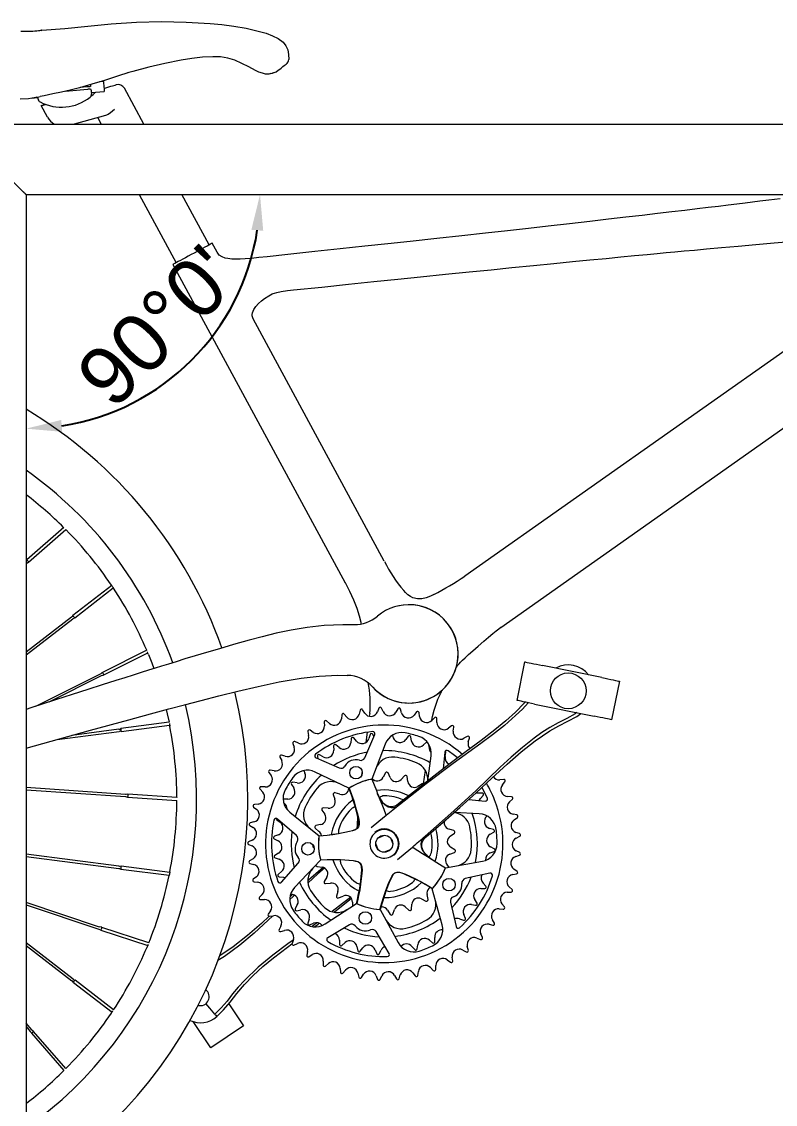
# Model space of a CAD drawing. Header units: inches. Extents: x -9 to 508, y -1 to 141.
# Drawn here: x 365.81 to 386.9, y 100.36 to 130.64 of the extents above; entities that cross this region are included whole.
import ezdxf

# ---------------------------------------------------------------- set-up
doc = ezdxf.new("R2010")
doc.units = ezdxf.units.IN
doc.header["$PDSIZE"] = -1
doc.layers.add('ZANO_R', color=7, linetype='Continuous', lineweight=0)
doc.layers.add('ZANO_W', color=1, linetype='Continuous', lineweight=0)
doc.styles.get("Standard").update_dxf_attribs({"font": 'arial.ttf'})
doc.dimstyles.new('amerykanie', dxfattribs={"dimtxt": 50, "dimasz": 50, "dimexe": 0.5, "dimexo": 0.5, "dimgap": 1, "dimtad": 1, "dimdec": 0, "dimzin": 0, "dimlunit": 5, "dimtxsty": 'Standard', "dimcen": 0.09, "dimclrd": 1, "dimclre": 1, "dimclrt": 1, "dimazin": 0, "dimtfac": 1, "dimtdec": 0, "dimtmove": 0, "dimatfit": 3, "dimfxl": 1, "dimtzin": 0, "dimarcsym": 1})

# ---------------------------------------------------------------- blocks, each defined once
blk = doc.blocks.new('*D414')
at = {"layer": 'Defpoints', "color": 0}
for p in [(365.936, 125.805), (365.936, 125.805), (393.494, 125.805), (369.208, 120.137), (365.936, 96.435)]:
    blk.add_point(p, dxfattribs=at)
at = {"layer": 'ZANO_W', "color": 1, "lineweight": -2}
blk.add_arc((365.936, 125.805), 6.545, 278.7629, 351.2371, dxfattribs=at)
at = {"layer": 'ZANO_W', "color": 1}
for points in [[(372.57, 124.795), (372.238, 124.821), (372.48, 125.805)], [(366.92, 119.503), (366.945, 119.171), (365.936, 119.26)]]:
    blk.add_solid(points, dxfattribs=at)
at = {"layer": 'ZANO_W', "color": 1, "insert": (369.616, 122.125), "char_height": 1.625, "attachment_point": 5, "rotation": 45}
blk.add_mtext("90%%d0'", dxfattribs=at)

msp = doc.modelspace()

# ---------------------------------------------------------------- linework, layer by layer
at = {"layer": 'ZANO_R', "color": 253}
for p, q in [((366.35933, 130.39794), (366.38029, 130.40133)), ((366.37082, 130.4006), (366.36376, 130.39966)), ((372.78538, 129.1884), (372.81875, 129.19907)), ((372.83002, 129.20257), (372.84594, 129.20752)), ((372.84987, 129.21425), (372.84296, 129.21207)), ((367.04075, 128.69953), (367.65222, 128.75746)), ((367.64656, 128.81719), (367.45075, 128.79864)), ((367.76191, 128.65987), (368.12308, 128.69408)), ((368.09714, 128.96786), (367.99314, 128.958)), ((368.11484, 128.7811), (368.13758, 128.78737)), ((369.23169, 127.77367), (368.68819, 128.77836)), ((366.07363, 128.49993), (366.2686, 128.5184)), ((366.27237, 128.47868), (366.26689, 128.53651)), ((367.75895, 128.69116), (367.76568, 128.62015)), ((366.53862, 127.97059), (366.36162, 128.29779)), ((366.46056, 128.32507), (366.48018, 128.33048)), ((368.15435, 128.01402), (367.28248, 127.77367)), ((367.93987, 127.95489), (368.0379, 127.77367)), ((369.10279, 125.80517), (370.13348, 123.89987)), ((371.05701, 124.39946), (370.29657, 125.80517)), ((371.28294, 124.19199), (371.14496, 124.44704)), ((391.06269, 124.19593), (378.21009, 115.13306)), ((370.04553, 123.85229), (374.86037, 114.95178)), ((379.21775, 113.70229), (391.98314, 122.70367)), ((375.95814, 115.5496), (372.28863, 122.3329)), ((366.99072, 116.4933), (365.95328, 115.58925)), ((366.00584, 115.52894), (367.04756, 116.43672)), ((365.95313, 115.58922), (365.9355, 115.56601)), ((365.9355, 115.48091), (365.95226, 115.49552)), ((368.33094, 114.87182), (367.24671, 114.03494)), ((367.29559, 113.97162), (368.37547, 114.80514)), ((367.20384, 113.98922), (365.9355, 113.01024)), ((365.9355, 112.93444), (367.2405, 113.94173)), ((369.30941, 113.06354), (368.07401, 112.44361)), ((368.10989, 112.37211), (369.3417, 112.99024)), ((379.67117, 111.6588), (379.8915, 112.73651)), ((368.02282, 112.40674), (366.20102, 111.49256)), ((366.58421, 111.61772), (368.04973, 112.35311)), ((382.04691, 112.29585), (380.38137, 112.63636)), ((382.53678, 112.1957), (382.31645, 111.118)), ((375.80514, 111.4432), (375.76607, 111.34063)), ((375.92415, 111.34539), (375.87898, 111.44543)), ((380.16104, 111.55865), (381.82659, 111.21814)), ((374.76537, 111.25455), (374.75609, 111.14518)), ((374.90673, 111.19333), (374.83573, 111.27704)), ((375.27866, 111.38523), (375.25425, 111.27822)), ((375.41013, 111.30493), (375.35147, 111.39771)), ((375.54834, 111.29251), (375.53838, 111.21602)), ((376.33457, 111.42733), (376.2816, 111.3312)), ((376.43881, 111.31391), (376.40799, 111.41926)), ((376.85663, 111.33794), (376.7908, 111.25011)), ((376.94407, 111.21112), (376.92822, 111.31973)), ((377.36118, 111.17676), (377.28376, 111.09894)), ((377.43011, 111.039), (377.42953, 111.14876)), ((368.52742, 110.85353), (367.21633, 110.68246)), ((369.93528, 111.04731), (368.58734, 110.87144)), ((368.59769, 110.79211), (369.95241, 110.96887)), ((373.97064, 110.76673), (373.87932, 110.82762)), ((374.27526, 111.05371), (374.28129, 110.94411)), ((374.42377, 111.01276), (374.34181, 111.08577)), ((377.83838, 110.94693), (377.75089, 110.88064)), ((377.88747, 110.80092), (377.90217, 110.90969)), ((366.8073, 110.56858), (368.53518, 110.79404)), ((373.81788, 110.78661), (373.8391, 110.67892)), ((375.03467, 110.58964), (375.02046, 110.47266)), ((375.18119, 110.52096), (375.10485, 110.61073)), ((375.41311, 110.05705), (375.692, 110.70544)), ((375.48025, 110.76955), (375.44295, 110.4831)), ((375.55919, 110.70503), (375.52488, 110.5923)), ((375.66862, 110.65108), (375.63196, 110.71362)), ((376.20997, 110.61294), (376.18338, 110.68451)), ((376.62813, 110.65663), (376.55733, 110.56243)), ((376.72068, 110.5239), (376.69945, 110.63981)), ((378.27895, 110.65292), (378.18308, 110.59946)), ((378.30724, 110.5015), (378.33694, 110.60717)), ((373.40212, 110.45846), (373.43812, 110.35477)), ((373.55616, 110.46003), (373.45725, 110.50762)), ((374.53816, 110.38492), (374.54448, 110.26725)), ((374.69437, 110.34272), (374.60361, 110.41787)), ((375.97991, 110.43724), (375.60785, 109.45644)), ((377.14007, 110.49431), (377.054, 110.41383)), ((377.20816, 110.34752), (377.20766, 110.42344)), ((373.03607, 110.07563), (373.08616, 109.97796)), ((373.18839, 110.09863), (373.08382, 110.13199)), ((374.04678, 110.04986), (374.69517, 109.77097)), ((374.08474, 110.09709), (374.10114, 110.02648)), ((374.24591, 110.08266), (374.14347, 110.14091)), ((377.17228, 109.40906), (377.26791, 110.10956)), ((377.64899, 110.20756), (377.60636, 109.74581)), ((377.65762, 110.08917), (377.67732, 110.20535)), ((372.72687, 109.64559), (372.79006, 109.55584)), ((372.87451, 109.68956), (372.76631, 109.70805)), ((373.70445, 109.69672), (373.73437, 109.62648)), ((374.96686, 109.20102), (374.02222, 109.65715)), ((375.33672, 109.66724), (375.32341, 109.56504)), ((375.9912, 109.63243), (375.92454, 109.50876)), ((376.12057, 109.50178), (376.06289, 109.62987)), ((377.057, 109.32557), (377.10612, 109.70278)), ((373.51694, 109.35091), (373.40076, 109.37061)), ((376.52485, 109.54952), (376.42729, 109.44842)), ((376.61417, 109.3888), (376.59318, 109.52772)), ((377.01633, 109.3257), (376.89512, 109.25468)), ((379.29967, 109.44862), (379.19035, 109.43877)), ((379.26393, 109.29878), (379.33404, 109.38323)), ((368.71774, 109.03027), (365.9355, 109.22142)), ((365.9355, 109.16128), (368.71363, 108.97041)), ((370.15347, 108.94165), (368.78063, 109.03597)), ((372.48052, 109.1767), (372.55559, 109.09662)), ((372.6206, 109.24079), (372.51089, 109.24404)), ((373.36056, 109.30934), (373.42487, 109.2106)), ((374.53111, 109.02845), (374.57599, 108.89532)), ((374.7149, 109.03382), (374.5819, 109.07909)), ((378.69163, 109.06795), (378.57396, 109.06163)), ((368.77514, 108.95616), (370.15347, 108.86146)), ((372.43163, 108.76105), (372.32253, 108.749)), ((373.14043, 108.80275), (373.19228, 108.74729)), ((373.25859, 108.90145), (373.14076, 108.90068)), ((378.31895, 108.88808), (378.78088, 108.84544)), ((378.64943, 108.91174), (378.72458, 109.0025)), ((379.5175, 108.96582), (379.40787, 108.97128)), ((379.46125, 108.82241), (379.54243, 108.89629)), ((372.30183, 108.67809), (372.38731, 108.60924)), ((373.31256, 108.53345), (374.13039, 107.87651)), ((374.21198, 108.59278), (374.29111, 108.47669)), ((374.38751, 108.64754), (374.24723, 108.65525)), ((378.61478, 108.48875), (377.90857, 108.52296)), ((378.82767, 108.42492), (378.83099, 108.42775)), ((379.66601, 108.4574), (379.55821, 108.47807)), ((372.19427, 108.15947), (372.28851, 108.10318)), ((372.31126, 108.25968), (372.2049, 108.23257)), ((372.94948, 108.32142), (373.04368, 108.25063)), ((373.499, 107.8769), (372.96852, 108.34251)), ((374.17647, 108.18725), (374.03932, 108.15683)), ((379.59035, 108.32322), (379.68102, 108.38508)), ((372.99316, 107.90326), (372.8827, 107.86223)), ((374.02223, 108.08717), (374.12975, 107.99674)), ((375.79035, 107.81949), (375.96019, 107.88717)), ((376.1262, 107.81576), (376.19388, 107.64592)), ((377.90475, 108.01903), (377.7701, 108.05914)), ((377.80315, 107.86578), (377.91683, 107.94833)), ((379.01174, 108.04692), (378.89901, 108.08123)), ((378.91866, 107.91456), (379.02033, 107.97415)), ((379.74232, 107.93327), (379.63844, 107.96873)), ((379.64872, 107.81092), (379.74712, 107.85955)), ((372.15994, 107.63092), (372.26109, 107.58829)), ((372.26185, 107.74644), (372.16029, 107.70478)), ((372.87852, 107.78906), (372.98358, 107.73571)), ((373.97593, 107.54911), (373.99317, 107.54128)), ((375.78662, 107.48364), (375.71894, 107.65348)), ((377.93214, 107.47968), (377.81331, 107.55463)), ((379.0343, 107.51034), (378.92924, 107.56369)), ((368.53352, 107.0203), (365.9355, 107.3548)), ((365.9355, 107.29431), (368.52585, 106.96079)), ((372.28434, 107.23131), (372.18957, 107.17593)), ((372.99415, 107.38484), (372.89249, 107.32525)), ((372.90108, 107.25248), (373.01381, 107.21817)), ((376.12247, 107.47991), (375.95263, 107.41223)), ((377.16137, 107.29676), (377.29573, 107.21191)), ((377.79296, 107.35953), (377.9247, 107.40834)), ((378.91965, 107.39614), (379.03012, 107.43717)), ((379.63522, 107.29548), (379.73944, 107.32995)), ((379.74494, 107.40361), (379.64701, 107.45319)), ((368.58594, 106.94297), (369.93893, 106.76877)), ((369.95459, 106.84741), (368.59616, 107.02232)), ((372.1995, 107.10273), (372.3056, 107.0746)), ((373.08361, 106.57522), (373.54922, 107.1057)), ((374.17523, 107.18797), (373.44951, 106.43051)), ((374.07651, 107.01851), (374.21536, 106.99711)), ((377.66881, 106.97629), (378.70115, 107.16253)), ((377.77464, 106.99538), (377.7188, 107.05717)), ((379.67382, 106.87874), (379.58374, 106.94147)), ((372.3783, 106.72433), (372.29217, 106.6563)), ((373.08515, 106.87448), (372.99538, 106.79814)), ((373.01647, 106.72796), (373.13345, 106.71375)), ((374.34865, 106.71576), (374.27726, 106.59476)), ((378.91211, 106.83038), (378.22362, 106.6749)), ((379.55012, 106.78693), (379.65812, 106.80656)), ((372.31219, 106.5852), (372.42117, 106.5721)), ((374.31651, 106.53473), (374.45599, 106.55158)), ((374.66024, 106.31663), (374.62415, 106.18085)), ((377.57587, 105.38072), (377.30038, 106.3929)), ((378.65423, 106.39795), (378.77206, 106.39872)), ((378.80102, 106.46604), (378.72054, 106.55211)), ((379.39508, 106.29518), (379.50475, 106.29959)), ((379.53035, 106.36888), (379.44988, 106.44353)), ((367.99364, 105.32221), (365.9355, 106.00497)), ((372.54191, 106.23536), (372.46608, 106.156)), ((372.4958, 106.08838), (372.60554, 106.09058)), ((373.33451, 106.23754), (373.33886, 106.23777)), ((374.29892, 105.40834), (375.17643, 105.98314)), ((374.67814, 106.13363), (374.8079, 106.18749)), ((375.06797, 106.01636), (375.06935, 105.913)), ((376.99789, 106.10942), (377.12348, 106.04646)), ((377.18069, 106.08972), (377.15436, 106.22772)), ((377.81095, 106.02146), (377.96644, 105.33297)), ((378.55226, 105.99006), (378.48795, 106.0888)), ((365.9355, 105.94175), (367.97475, 105.26526)), ((372.77198, 105.77392), (372.70793, 105.68478)), ((373.52345, 105.9392), (373.4652, 105.83676)), ((373.50902, 105.77803), (373.62381, 105.80469)), ((375.84512, 105.81301), (376.34125, 104.88875)), ((376.04596, 105.79252), (376.12056, 105.67347)), ((376.19192, 105.6807), (376.24112, 105.81229)), ((376.5437, 105.88555), (376.64765, 105.79104)), ((376.71442, 105.81726), (376.72629, 105.95724)), ((378.39588, 105.94849), (378.51206, 105.92879)), ((379.1731, 105.82979), (379.28232, 105.81889)), ((379.31731, 105.88395), (379.24801, 105.96907)), ((372.74678, 105.62195), (372.85514, 105.6394)), ((373.85744, 105.54271), (373.81786, 105.43171)), ((373.87122, 105.38148), (373.97963, 105.42767)), ((374.98094, 105.38277), (374.3742, 105.02214)), ((378.0634, 105.55073), (378.1744, 105.51115)), ((378.22463, 105.56451), (378.17844, 105.67292)), ((378.88851, 105.39983), (378.99515, 105.37383)), ((379.03886, 105.43339), (378.98208, 105.52733)), ((368.03072, 105.23616), (369.33882, 104.80221)), ((369.36782, 104.87688), (368.05591, 105.31209)), ((373.06403, 105.34899), (373.01301, 105.2518)), ((373.06022, 105.19499), (373.1651, 105.22735)), ((376.09056, 104.58548), (375.72993, 105.19222)), ((378.70041, 105.02596), (378.65726, 105.12689)), ((367.25216, 103.86712), (365.9355, 104.87984)), ((365.9355, 104.80415), (367.21558, 103.81956)), ((373.41237, 104.96884), (373.37538, 104.86549)), ((373.43003, 104.8158), (373.52939, 104.86245)), ((374.70465, 104.95188), (374.70543, 104.83405)), ((374.77275, 104.80509), (374.85882, 104.88557)), ((375.19214, 104.7755), (375.21337, 104.65959)), ((376.73163, 104.77844), (376.80797, 104.68867)), ((376.87815, 104.70976), (376.89236, 104.82674)), ((377.21845, 104.95668), (377.30921, 104.88153)), ((377.37466, 104.91448), (377.36834, 105.03215)), ((378.30855, 104.66961), (378.27987, 104.77556)), ((378.54685, 105.01365), (378.64884, 104.97307)), ((373.81023, 104.64086), (373.78798, 104.53338)), ((373.84902, 104.49178), (373.94092, 104.5518)), ((375.28469, 104.64277), (375.35548, 104.73697)), ((375.70285, 104.68646), (375.74388, 104.57599)), ((375.81704, 104.57181), (375.8704, 104.67687)), ((377.87091, 104.37125), (377.85725, 104.48016)), ((378.15478, 104.67878), (378.25012, 104.62441)), ((374.24987, 104.37146), (374.24279, 104.26192)), ((374.30903, 104.22922), (374.39168, 104.30145)), ((374.72272, 104.16585), (374.73096, 104.0564)), ((377.25072, 104.18792), (377.32739, 104.10937)), ((377.39601, 104.13671), (377.39764, 104.24646)), ((377.71991, 104.40174), (377.80676, 104.33462)), ((374.8011, 104.03324), (374.8729, 104.11627)), ((375.21958, 104.02806), (375.24297, 103.92082)), ((375.31566, 103.90765), (375.3752, 103.99986)), ((375.73079, 103.96076), (375.76888, 103.85782)), ((375.84269, 103.85489), (375.88882, 103.95449)), ((376.24639, 103.96526), (376.29843, 103.86862)), ((376.37193, 103.87599), (376.40375, 103.98104)), ((376.75634, 104.04148), (376.82132, 103.95302)), ((376.89308, 103.97055), (376.90997, 104.079)), ((367.25842, 103.774), (368.34135, 102.94104)), ((368.3847, 103.00863), (367.30719, 103.83741)), ((371.60401, 103.17688), (372.01976, 102.56056)), ((371.10785, 101.94541), (370.61275, 102.67934)), ((366.0975, 102.4433), (365.9355, 102.6292)), ((365.9355, 102.53787), (366.05226, 102.40388)), ((366.08569, 102.3503), (366.99347, 101.30858)), ((367.05005, 101.36542), (366.146, 102.40286)), ((372.01976, 102.56056), (371.10785, 101.94541))]:
    msp.add_line(p, q, dxfattribs=at)
at = {"layer": 'ZANO_R'}
for p, q in [((363.967, 127.77367), (395.463, 127.77367)), ((364.04574, 127.69493), (365.85676, 125.88391)), ((365.9355, 125.80517), (365.9355, 96.43515)), ((365.9355, 125.80517), (393.4945, 125.80517))]:
    msp.add_line(p, q, dxfattribs=at)
at = {"layer": 'ZANO_R', "color": 253, "flags": 128}
for points in [[(366.38035, 130.40133), (367.02051, 130.44857), (367.66683, 130.51651), (368.31452, 130.58067), (369.02212, 130.62601), (369.72187, 130.64293), (370.40969, 130.63201), (371.08154, 130.59383), (371.41304, 130.56285), (371.7491, 130.51868), (372.09682, 130.4564), (372.46322, 130.37105), (372.65094, 130.31678), (372.83076, 130.25035), (372.99258, 130.16787), (373.12631, 130.06545), (373.20547, 129.96786), (373.25598, 129.85357), (373.27905, 129.72374), (373.28332, 129.58329)], [(366.35922, 130.39862), (366.35866, 130.39852), (366.35169, 130.39719), (366.33756, 130.39456), (366.31132, 130.38983), (366.27856, 130.38465), (366.23512, 130.37883), (366.18287, 130.37328), (366.12497, 130.36899), (366.06454, 130.36635), (365.98996, 130.36502), (365.90173, 130.36559), (365.78876, 130.36891)], [(372.78505, 129.1903), (372.72227, 129.17546), (372.63636, 129.17832), (372.54516, 129.19953), (372.4516, 129.23387), (372.35673, 129.27681), (372.16311, 129.37554), (371.96724, 129.47718), (371.77377, 129.56492), (371.57994, 129.62533), (371.37546, 129.65549), (371.16219, 129.66227), (370.87168, 129.64533), (370.57401, 129.60982), (370.27364, 129.56344), (369.82183, 129.47705), (369.36969, 129.37241), (368.92036, 129.25133), (368.7735, 129.2079)], [(372.84705, 129.20789), (372.92892, 129.24396), (372.98912, 129.28314), (373.03366, 129.31775), (373.06941, 129.34652), (373.12216, 129.3887), (373.15735, 129.41586), (373.18678, 129.43785), (373.21091, 129.45557), (373.22232, 129.46424), (373.24322, 129.48365), (373.26878, 129.52147), (373.27882, 129.54936), (373.28331, 129.58327)], [(373.24204, 129.48304), (373.23597, 129.47608), (373.23081, 129.47213)], [(368.81106, 129.22014), (368.48971, 129.11701), (368.13159, 129.00102), (367.77541, 128.89035), (367.42787, 128.79218), (367.17115, 128.72938), (366.92519, 128.67308), (366.68522, 128.61998), (366.44436, 128.56999), (366.32826, 128.54909)], [(372.78538, 129.1884), (372.81875, 129.19907), (372.84453, 129.20708)], [(367.7346, 128.82553), (367.72751, 128.82486), (367.71893, 128.82405), (367.70902, 128.82311), (367.69796, 128.82206), (367.68596, 128.82092), (367.67324, 128.81972), (367.66002, 128.81847), (367.64656, 128.81719)], [(367.65222, 128.75746), (367.66568, 128.75873), (367.6789, 128.75998), (367.69162, 128.76119), (367.70362, 128.76233), (367.71468, 128.76337), (367.72459, 128.76431), (367.73317, 128.76513), (367.74026, 128.7658)], [(367.73822, 128.87985), (367.73792, 128.87056), (367.73482, 128.83208), (367.7346, 128.82553)], [(367.74026, 128.7658), (367.75246, 128.72052), (367.75895, 128.69116)], [(368.09714, 128.96786), (368.09785, 128.96044), (368.09988, 128.93899), (368.10302, 128.90584), (368.10693, 128.86457), (368.11118, 128.81967), (368.11532, 128.77598), (368.11889, 128.73826), (368.12152, 128.71058), (368.1229, 128.69595), (368.12308, 128.69408)], [(368.13758, 128.78737), (368.19666, 128.80365), (368.25373, 128.81939), (368.30685, 128.83403), (368.35421, 128.84708), (368.39418, 128.8581), (368.42542, 128.86671), (368.44685, 128.87262), (368.45776, 128.87563), (368.45913, 128.87601)], [(366.23435, 128.53016), (366.21222, 128.52493), (366.00062, 128.48676), (365.77197, 128.47062)], [(366.23318, 128.52956), (366.29667, 128.54266), (366.3284, 128.54831)], [(366.36162, 128.29779), (366.36312, 128.29821), (366.36758, 128.29944), (366.37487, 128.30145), (366.38476, 128.30418), (366.39696, 128.30754), (366.41109, 128.31143), (366.42672, 128.31574), (366.44338, 128.32033), (366.46056, 128.32507)], [(368.41047, 128.18835), (368.40976, 128.18774), (368.35176, 128.13841), (368.29377, 128.092), (368.23375, 128.05054), (368.15435, 128.01402)], [(387.02964, 125.68828), (386.71113, 125.64839), (386.46668, 125.618), (386.26009, 125.59246), (386.05003, 125.56662), (385.82211, 125.53873), (385.57528, 125.50869), (385.30843, 125.47639), (385.02028, 125.44173), (384.70947, 125.40456), (384.36818, 125.36399), (384.0001, 125.32053), (383.60334, 125.27399), (383.17585, 125.22419), (382.71537, 125.1709), (382.22865, 125.11495), (381.70526, 125.0552), (381.1425, 124.99138), (380.53744, 124.92323), (379.98856, 124.86178), (379.40492, 124.79681), (378.78433, 124.72811), (378.12446, 124.65547), (377.42286, 124.57865), (376.67691, 124.49741), (376.0579, 124.43031), (375.4084, 124.36019), (374.72692, 124.28691), (374.01194, 124.21033), (373.26183, 124.13029), (372.67585, 124.06801)], [(373.24984, 123.12114), (373.41553, 123.13845), (374.20643, 123.22076), (374.95487, 123.29832), (375.66307, 123.3714), (376.33311, 123.44024), (376.967, 123.50507), (377.67021, 123.57664), (378.32872, 123.64329), (378.94525, 123.70534), (379.52236, 123.7631), (380.13335, 123.82387), (380.69976, 123.87984), (381.22463, 123.93137), (381.71073, 123.97877), (382.16062, 124.02234), (382.57666, 124.06237), (382.96102, 124.09911), (383.31566, 124.13279), (383.59076, 124.15876), (383.84732, 124.18286), (384.08675, 124.20523), (384.34415, 124.22915), (384.63856, 124.25635), (384.96691, 124.28645), (385.39295, 124.32512), (385.85573, 124.36662), (386.34931, 124.41024), (386.86771, 124.45528), (387.64021, 124.52077)], [(371.14496, 124.44704), (371.13882, 124.44372), (371.12054, 124.43383), (371.09052, 124.41759), (371.04944, 124.39537), (370.99822, 124.36766), (370.93799, 124.33508), (370.8701, 124.29836), (370.79608, 124.25831), (370.71757, 124.21584), (370.63633, 124.17189), (370.55416, 124.12744), (370.47292, 124.08349), (370.39441, 124.04102), (370.32039, 124.00098), (370.2525, 123.96426), (370.19227, 123.93167), (370.14105, 123.90396), (370.09997, 123.88174), (370.06995, 123.8655), (370.05167, 123.85561), (370.04553, 123.85229), (370.04553, 123.85229)], [(372.67575, 124.06796), (372.44704, 124.04369), (372.2398, 124.02307), (372.06168, 124.0087), (371.92096, 124.00137), (371.81396, 123.99948), (371.69105, 124.00337), (371.57937, 124.01565), (371.50614, 124.03077), (371.41691, 124.06183), (371.33655, 124.11559), (371.28228, 124.19324)], [(372.28899, 122.33198), (372.25849, 122.41171), (372.25747, 122.45545), (372.26652, 122.5014), (372.30753, 122.59336), (372.36336, 122.67488), (372.43871, 122.76026), (372.52039, 122.83601), (372.60463, 122.90165), (372.72573, 122.9783), (372.82249, 123.02603), (372.84867, 123.03693), (372.88861, 123.05193), (372.94846, 123.07094), (373.07618, 123.09946), (373.24993, 123.12117)], [(366.98491, 116.49843), (366.98629, 116.49723), (366.99071, 116.4933)], [(367.04756, 116.43672), (367.05151, 116.43233), (367.05501, 116.42836), (367.05493, 116.42846)], [(365.95314, 115.49437), (365.98093, 115.51633), (366.00619, 115.52772)], [(365.95325, 115.58922), (365.95328, 115.58925), (365.95593, 115.58752), (365.96218, 115.58147), (365.97107, 115.572), (365.98126, 115.56058), (365.99118, 115.54892), (365.99934, 115.53882), (366.00449, 115.5318), (366.00584, 115.52894), (366.00579, 115.52891)], [(368.32272, 114.88367), (368.32376, 114.88231), (368.32822, 114.87643), (368.33532, 114.8668), (368.34412, 114.8544), (368.35349, 114.84059), (368.36234, 114.8269), (368.36975, 114.81489), (368.37505, 114.80599), (368.37775, 114.80133), (368.37771, 114.80141)], [(374.8593, 114.95376), (374.98425, 114.71636), (375.09684, 114.47421), (375.18898, 114.23755), (375.25541, 114.02456), (375.29695, 113.84682), (375.30402, 113.80177)], [(377.34531, 114.62149), (377.25189, 114.57398), (377.12646, 114.52717), (377.00884, 114.50202), (376.88496, 114.4993), (376.75324, 114.53102), (376.68607, 114.56483), (376.61887, 114.61274), (376.55171, 114.67487), (376.49959, 114.73258)], [(367.24566, 114.03532), (367.22498, 114.00814), (367.20298, 113.99026)], [(367.24137, 113.94065), (367.25719, 113.95328), (367.29547, 113.971)], [(375.11659, 113.77775), (374.79249, 113.77794), (374.27947, 113.75207), (373.79716, 113.6983), (373.35246, 113.62431), (372.9353, 113.53692), (372.54459, 113.44228), (372.17941, 113.34527), (371.74189, 113.22185), (371.34447, 113.10637), (370.98567, 113.00043), (370.66429, 112.90429), (370.37944, 112.81816), (370.1305, 112.74224), (369.91702, 112.67669), (369.71967, 112.61577), (369.54655, 112.56209), (369.35832, 112.50348), (369.15384, 112.43956), (368.93304, 112.37029), (368.69592, 112.29559), (368.44249, 112.21543), (368.06741, 112.09619), (367.66161, 111.96637), (367.22517, 111.82587), (366.75826, 111.67456), (366.06787, 111.44907), (365.9355, 111.40547)], [(377.97303, 112.58591), (377.97303, 112.58573), (377.97615, 112.58872), (377.98236, 112.59748), (377.99116, 112.60965), (378.01571, 112.64084), (378.04956, 112.68011), (378.09232, 112.72628), (378.14681, 112.78187), (378.21695, 112.85026), (378.31198, 112.9395), (378.43376, 113.05022), (378.57994, 113.17949), (378.74209, 113.31936), (378.87089, 113.42805), (378.99033, 113.52668), (379.09057, 113.60711), (379.16572, 113.66476), (379.22055, 113.70426)], [(369.35763, 112.94752), (369.44957, 112.71488), (369.5106, 112.55104)], [(379.8915, 112.73651), (379.89894, 112.73499), (379.92104, 112.73047), (379.95713, 112.72309), (380.00611, 112.71308), (380.06649, 112.70073), (380.13644, 112.68643), (380.21382, 112.67061), (380.2963, 112.65375), (380.38137, 112.63636)], [(365.9355, 110.32274), (366.63736, 110.52127), (367.73554, 110.82701), (368.80853, 111.12053), (369.14962, 111.21273), (369.52173, 111.31269), (369.9262, 111.42055), (370.36289, 111.53577), (370.83154, 111.65757), (371.33179, 111.78495), (371.86316, 111.91662), (372.42498, 112.05031), (373.01612, 112.17734), (373.63502, 112.28339), (374.13949, 112.34021), (374.65883, 112.36275), (374.91842, 112.35632)], [(368.07285, 112.44433), (368.05906, 112.43016), (368.02256, 112.40708)], [(368.04981, 112.35284), (368.09443, 112.36919), (368.10994, 112.37096)], [(382.04691, 112.29585), (382.13198, 112.27846), (382.21446, 112.2616), (382.29185, 112.24578), (382.36179, 112.23148), (382.42217, 112.21913), (382.47115, 112.20912), (382.50724, 112.20174), (382.52934, 112.19722), (382.53678, 112.1957)], [(377.29026, 111.10548), (377.30731, 111.20746), (377.3523, 111.38281), (377.4076, 111.55611), (377.45872, 111.69409), (377.4981, 111.7875), (377.51585, 111.82571), (377.53081, 111.85588), (377.54616, 111.88513), (377.56046, 111.91139), (377.57124, 111.93156), (377.57508, 111.94185), (377.57412, 111.9414)], [(379.89475, 111.61309), (379.87019, 111.5845), (379.62696, 111.33536), (379.35389, 111.086), (379.05216, 110.83535), (378.66625, 110.53777), (378.24819, 110.22815), (377.80441, 109.89803), (377.34033, 109.54132), (376.85707, 109.16097), (376.35707, 108.7635)], [(379.98525, 111.59459), (379.82047, 111.41842), (379.62996, 111.23344), (379.31572, 110.95849), (378.98874, 110.69906), (378.65369, 110.45009), (377.88332, 109.89504), (377.12569, 109.32301), (376.37958, 108.73641)], [(380.16104, 111.55865), (380.07598, 111.57604), (379.9935, 111.5929), (379.91611, 111.60873), (379.84616, 111.62303), (379.78578, 111.63537), (379.7368, 111.64538), (379.70072, 111.65276), (379.67862, 111.65728), (379.67117, 111.6588)], [(369.85635, 111.40175), (369.88493, 111.2798), (369.93528, 111.04731)], [(381.34168, 111.31728), (381.29329, 111.28317), (381.06052, 111.1543), (380.8237, 111.03231), (380.59249, 110.9013), (380.36879, 110.75858), (380.15206, 110.60515), (379.82423, 110.34655), (379.50934, 110.07259), (379.20323, 109.78877), (378.51654, 109.13303), (377.81549, 108.49291), (377.10222, 107.86679)], [(377.12473, 107.8397), (377.60386, 108.25574), (378.0748, 108.66874), (378.53026, 109.07794), (378.96656, 109.48285), (379.3901, 109.87492), (379.78287, 110.21888), (380.18151, 110.53277), (380.59217, 110.80846), (380.84113, 110.95029), (381.0936, 111.07901), (381.33934, 111.21211), (381.45629, 111.29385)], [(382.31645, 111.118), (382.30901, 111.11952), (382.28691, 111.12404), (382.25082, 111.13141), (382.20185, 111.14143), (382.14147, 111.15377), (382.07152, 111.16807), (381.99413, 111.18389), (381.91165, 111.20075), (381.82659, 111.21814)], [(369.94379, 111.0112), (369.94655, 110.99905), (369.94991, 110.98266), (369.95281, 110.9667), (369.95502, 110.95294), (369.95646, 110.94295), (369.95714, 110.93792), (369.95711, 110.93813)], [(377.15247, 110.5022), (377.14955, 110.50089), (377.14007, 110.49431)], [(378.00581, 110.04973), (377.9177, 110.12226), (377.74269, 110.25151)], [(375.60785, 109.45644), (375.67146, 109.29679), (375.73508, 109.13715), (375.77119, 109.04654)], [(368.7805, 109.03605), (368.73499, 109.02983), (368.71791, 109.03176)], [(368.78063, 109.03597), (368.78128, 109.03287), (368.78141, 109.02417), (368.78101, 109.01119), (368.78013, 108.99591), (368.77891, 108.98065), (368.77754, 108.96774), (368.77621, 108.95914), (368.77514, 108.95616), (368.77509, 108.95617)], [(374.97546, 109.20647), (374.97546, 109.20647), (375.04321, 109.0281), (375.10378, 108.85118), (375.15601, 108.67748), (375.21455, 108.44806), (375.24024, 108.32944), (375.24952, 108.26726), (375.25161, 108.20184), (375.24101, 108.14346), (375.23181, 108.12169), (375.20091, 108.08135), (375.1469, 108.04454), (375.06447, 108.01262), (374.97951, 107.99061), (374.6764, 107.92934), (374.52157, 107.90547), (374.35794, 107.88576), (374.24604, 107.87525), (374.12916, 107.86641)], [(374.13039, 107.87651), (374.13039, 107.87651), (374.24519, 107.88487), (374.35981, 107.89529), (374.52044, 107.9141), (374.67569, 107.9375), (374.98192, 107.99872), (375.06385, 108.01981), (375.14627, 108.05153), (375.19771, 108.08657), (375.22641, 108.12402), (375.23499, 108.14429), (375.24504, 108.19974), (375.2432, 108.26147), (375.23425, 108.32228), (375.20826, 108.44208), (375.14943, 108.67085), (375.09744, 108.84234), (375.0352, 109.02259), (374.96687, 109.20102), (374.96686, 109.20102)], [(374.98684, 109.21359), (374.97836, 109.20829), (374.97629, 109.20699)], [(375.77119, 109.04654), (375.83254, 108.89263), (375.88594, 108.75854), (375.94373, 108.61353), (376.00379, 108.4628)], [(376.37958, 108.73641), (376.30448, 108.68678), (376.22564, 108.65957), (376.1448, 108.65621), (376.06369, 108.67811), (375.98404, 108.72667), (375.90758, 108.80332), (375.83606, 108.90947), (375.77119, 109.04653)], [(378.57396, 109.06163), (378.52075, 109.06591), (378.52025, 109.06601)], [(378.84124, 108.92952), (378.74621, 109.12523), (378.69085, 109.22546)], [(368.71344, 108.96897), (368.74862, 108.96485), (368.77453, 108.95504)], [(370.15302, 108.949), (370.15301, 108.94913), (370.15334, 108.94388), (370.15346, 108.94165)], [(373.14076, 108.90068), (373.12935, 108.89894), (373.12633, 108.89789)], [(376.35707, 108.7635), (376.30443, 108.72653), (376.25516, 108.70294), (376.17216, 108.68446), (376.11401, 108.6868), (376.06896, 108.6975), (376.00984, 108.72425), (375.93768, 108.77929), (375.89777, 108.82238), (375.86033, 108.87345)], [(376.35829, 108.76203), (376.3574, 108.76309), (376.36428, 108.75481), (376.37958, 108.73641)], [(378.61858, 108.86042), (378.62118, 108.86645), (378.64943, 108.91174)], [(376.01161, 108.44318), (375.80225, 108.26921), (375.58892, 108.09194)], [(374.12908, 107.8657), (374.1286, 107.86162), (374.12763, 107.85308)], [(376.27166, 107.91167), (376.27166, 107.91167), (376.34048, 107.79415), (376.36739, 107.66188), (376.34867, 107.52477), (376.28559, 107.40231), (376.21959, 107.333), (376.21958, 107.333)], [(377.10222, 107.86679), (377.03968, 107.80205), (376.9985, 107.72952), (376.9804, 107.65066), (376.98708, 107.56691), (377.02024, 107.47972), (377.0816, 107.39052), (377.17286, 107.30077), (377.29573, 107.21191)], [(377.14574, 107.32795), (377.12277, 107.35016), (377.08905, 107.38906), (377.0451, 107.45533), (377.02244, 107.50594), (377.00847, 107.55945), (377.00661, 107.63754), (377.01657, 107.68439), (377.03764, 107.73499), (377.07278, 107.7876), (377.12473, 107.8397)], [(377.12351, 107.84117), (377.12439, 107.8401), (377.11751, 107.84838), (377.10222, 107.86679)], [(376.3239, 107.20746), (376.53723, 107.38474), (376.74659, 107.55871)], [(376.76399, 107.54772), (376.89882, 107.46257), (377.02699, 107.38164), (377.16137, 107.29676)], [(374.16945, 107.21085), (374.17186, 107.20115), (374.17246, 107.19878)], [(374.1727, 107.19783), (374.36328, 107.20715), (374.55026, 107.21008), (374.73159, 107.20608), (374.96788, 107.19086), (375.08863, 107.17863), (375.15064, 107.16825), (375.2135, 107.15002), (375.26575, 107.1219), (375.2836, 107.10641), (375.31242, 107.06457), (375.33075, 107.00182), (375.33563, 106.91356), (375.33031, 106.82596), (375.29491, 106.51875), (375.26977, 106.36412), (375.23794, 106.20241), (375.21337, 106.09274), (375.18565, 105.97885), (375.18565, 105.97885)], [(375.17643, 105.98314), (375.17643, 105.98314), (375.20395, 106.0949), (375.22946, 106.20713), (375.26121, 106.36571), (375.28693, 106.5206), (375.32334, 106.83076), (375.3286, 106.91519), (375.3239, 107.00338), (375.30647, 107.06313), (375.27973, 107.102), (375.26309, 107.11643), (375.21346, 107.14312), (375.15419, 107.16044), (375.09359, 107.17073), (374.97162, 107.18303), (374.73586, 107.19777), (374.5567, 107.20131), (374.36604, 107.19782), (374.17523, 107.18797), (374.17523, 107.18797)], [(377.29573, 107.21191), (377.43163, 107.12608), (377.57793, 107.03369), (377.66881, 106.97629)], [(368.52571, 106.95942), (368.54583, 106.95716), (368.58543, 106.94262)], [(368.59568, 107.02332), (368.56184, 107.01873), (368.53364, 107.02164)], [(374.24389, 106.98659), (373.83801, 106.63066), (373.82246, 106.61668)], [(374.28429, 106.97169), (374.10118, 106.80992), (373.82603, 106.562)], [(369.95713, 106.86143), (369.95718, 106.86178), (369.95663, 106.85766), (369.95532, 106.84846), (369.95323, 106.83521), (369.95043, 106.81945), (369.94712, 106.80302), (369.94371, 106.78774), (369.94067, 106.77529), (369.93853, 106.76703), (369.93769, 106.76388), (369.93774, 106.76405)], [(373.13345, 106.71375), (373.1851, 106.7003), (373.19113, 106.69772)], [(375.83497, 105.81366), (375.83497, 105.81366), (375.88499, 105.99779), (375.93999, 106.17652), (375.99983, 106.34774), (376.08732, 106.56776), (376.13626, 106.67883), (376.1653, 106.73459), (376.20206, 106.78874), (376.24495, 106.82974), (376.2652, 106.84194), (376.3139, 106.85641), (376.37924, 106.85445), (376.46469, 106.83182), (376.54635, 106.7997), (376.82759, 106.67109), (376.96688, 106.5994), (377.11084, 106.51916), (377.20756, 106.4619), (377.30731, 106.40035)], [(377.30038, 106.3929), (377.30037, 106.3929), (377.20258, 106.45361), (377.10373, 106.51256), (376.96273, 106.59176), (376.82336, 106.66408), (376.53963, 106.79455), (376.46096, 106.82564), (376.37564, 106.84843), (376.31343, 106.85031), (376.26819, 106.83689), (376.24934, 106.82552), (376.20861, 106.78657), (376.17382, 106.73555), (376.14531, 106.6811), (376.09593, 106.5689), (376.00905, 106.34924), (375.95032, 106.17994), (375.89472, 105.99753), (375.84512, 105.81302), (375.84512, 105.81301)], [(377.3065, 106.39948), (377.31058, 106.40389), (377.31638, 106.41024)], [(373.44368, 106.21025), (373.39893, 106.16885), (373.31598, 106.08983)], [(373.39197, 106.22992), (373.38256, 106.22146), (373.32129, 106.16461)], [(375.00914, 106.14978), (374.7912, 105.97957), (374.49728, 105.75442)], [(374.5501, 105.74087), (374.57249, 105.75807), (375.03463, 106.1218)], [(375.1863, 105.97855), (375.19004, 105.97684), (375.19786, 105.97327)], [(375.82158, 105.81459), (375.83155, 105.81389), (375.83399, 105.81373)], [(375.86336, 105.88289), (375.87045, 105.88394), (375.89352, 105.8856)], [(372.84194, 105.63728), (372.71126, 105.5122), (372.32022, 105.1522), (371.91406, 104.81141), (371.48396, 104.50095), (371.30297, 104.3886)], [(372.73621, 105.62211), (372.52272, 105.42448), (372.12995, 105.08052), (371.7313, 104.76663), (371.35282, 104.51253)], [(374.07699, 105.43977), (374.03238, 105.40657), (373.93594, 105.33693)], [(374.01689, 105.33329), (374.10841, 105.40137), (374.13956, 105.42531)], [(367.97461, 105.26501), (368.01773, 105.24502), (368.02995, 105.2353)], [(368.05559, 105.31341), (368.03583, 105.31315), (367.99369, 105.32263)], [(369.34978, 104.82974), (369.34935, 104.82857), (369.34363, 104.81383), (369.33722, 104.79833), (369.33084, 104.78381), (369.32529, 104.77183), (369.32136, 104.76367), (369.31966, 104.76021), (369.3198, 104.7605)], [(373.40786, 104.95624), (373.26102, 104.85058), (372.83548, 104.53213), (372.42614, 104.19536), (372.04208, 103.82921), (371.87298, 103.64373), (371.71293, 103.44966), (371.55868, 103.25059), (371.39769, 103.05738), (371.21628, 102.88184)], [(371.27124, 102.8157), (371.46147, 103.00158), (371.64181, 103.22336), (371.82933, 103.46659), (372.04263, 103.7149), (372.28586, 103.96404), (372.55893, 104.2134), (372.86066, 104.46405), (373.24657, 104.76163), (373.37401, 104.85601)], [(371.21628, 102.88184), (371.07783, 103.04845), (370.96862, 103.17987)], [(371.21628, 102.88184), (371.22947, 102.86596), (371.24083, 102.8523), (371.25808, 102.83154), (371.26816, 102.81941), (371.27109, 102.81589)], [(366.05111, 102.403), (366.07307, 102.37521), (366.08446, 102.34995)], [(366.14597, 102.40289), (366.146, 102.40286), (366.14427, 102.40021), (366.13821, 102.39396), (366.12875, 102.38507), (366.11732, 102.37488), (366.10567, 102.36496), (366.09556, 102.3568), (366.08855, 102.35165), (366.08569, 102.3503), (366.08566, 102.35035)], [(366.14596, 102.40301), (366.10939, 102.43079), (366.09867, 102.44423)], [(366.99529, 101.31023), (366.98945, 101.30496), (366.98523, 101.30124), (366.98521, 101.30122)], [(367.05526, 101.37131), (367.05532, 101.37138), (367.05417, 101.37007), (367.05005, 101.36542)]]:
    msp.add_lwpolyline(points, dxfattribs=at)
at = {"layer": 'ZANO_R', "flags": 128}
for points in [[(365.85676, 125.88391), (365.87212, 125.86855), (365.88689, 125.85378), (365.90051, 125.84017), (365.91244, 125.82824), (365.92223, 125.81844), (365.92951, 125.81117), (365.93399, 125.80669), (365.9355, 125.80517)], [(365.9355, 125.80517), (365.9343, 125.80637), (365.93075, 125.80992), (365.92495, 125.81572), (365.91708, 125.82359), (365.90737, 125.8333), (365.89613, 125.84454), (365.88369, 125.85698), (365.87043, 125.87024), (365.85676, 125.88391)]]:
    msp.add_lwpolyline(points, dxfattribs=at)
at = {"layer": 'ZANO_R', "color": 253}
for centre, radius in [((381.10398, 111.92725), 0.5), ((375.16423, 109.63773), 0.175), ((375.95641, 107.6497), 0.2375), ((373.82088, 107.51063), 0.175), ((377.76584, 106.50698), 0.175), ((375.42876, 105.57571), 0.175)]:
    msp.add_circle(centre, radius, dxfattribs=at)
for centre, radius, start, end in [((366.38489, 130.28547), 0.11594, 92.326792, 96.994761), ((368.51228, 128.6832), 0.2, 28.509289, 105.41172), ((366.37192, 128.48811), 0.1, 185.41172, 242.145962), ((366.92558, 129.53581), 1.285, 242.145962, 308.677478), ((367.66612, 128.61071), 0.1, 308.677478, 5.41172), ((367.16111, 129.29618), 0.94932, 307.618271, 318.777666), ((366.9784, 128.2085), 0.5, 208.41172, 240.417599), ((359.45644, 108.8997), 12.68108, 19.469579, 59.274657), ((359.45644, 108.8997), 11.24998, 19.821861, 54.836096), ((359.45644, 108.8997), 10.69665, 45.265965, 52.720113), ((359.45644, 108.8997), 10.69665, 34.015956, 44.735789), ((379.7445, 117.46731), 4.24426, 206.877957, 220.134599), ((372.43242, 123.89652), 10.49658, 297.908832, 303.40975), ((359.45644, 108.8997), 10.69665, 22.908804, 33.485853), ((376.64796, 112.96088), 1.375, 222.355462, 129.987969), ((376.64796, 112.96088), 1.375, 0, 103.525523), ((367.32242, 114.05526), 0.0784, 195.015846, 224.854), ((367.3344, 114.03971), 0.07838, 210.469203, 240.315093), ((375.12186, 114.7804), 0.99979, 269.717826, 309.987612), ((375.26365, 114.59417), 0.76516, 305.780402, 310.106456), ((368.66509, 112.71345), 0.73106, 18.672697, 24.558259), ((376.64796, 112.96088), 1.375, 222.355462, 0), ((381.10509, 111.93461), 0.71799, 37.530064, 119.361198), ((367.98699, 112.3682), 0.11508, 20.848981, 40.916661), ((368.02152, 112.35742), 0.08948, 9.433492, 35.323313), ((374.89305, 111.36092), 0.99978, 42.356143, 88.541257), ((372.96647, 111.58889), 2.59882, 353.405651, 12.740706), ((359.45644, 108.8997), 12.68108, 300.725343, 13.665272), ((359.45644, 108.8997), 11.24998, 305.163904, 13.589659), ((375.84252, 111.42896), 0.04, 24.30291, 159.14922), ((376.3696, 111.40803), 0.04, 16.30291, 151.14922), ((374.55681, 111.16209), 0.2, 228.30291, 355.14922), ((374.80523, 111.25117), 0.04, 40.30291, 175.14922), ((375.05926, 111.3227), 0.2, 220.30291, 347.14922), ((375.31766, 111.37633), 0.04, 32.30291, 167.14922), ((375.57917, 111.41181), 0.2, 212.30291, 339.14922), ((376.10643, 111.4277), 0.2, 204.30291, 331.14922), ((376.63076, 111.37006), 0.2, 196.30291, 323.14922), ((376.88864, 111.31395), 0.04, 8.30291, 143.14922), ((377.14197, 111.24), 0.2, 188.30291, 315.14922), ((377.38953, 111.14855), 0.04, 0.30291, 135.14922), ((368.52756, 110.96866), 0.11381, 269.88414, 301.40274), ((368.6785, 110.84299), 0.0955, 162.67089, 212.195875), ((359.45644, 108.8997), 10.69665, 0.263916, 10.985974), ((375.95641, 107.6497), 3.32098, 48.85102, 21.726065), ((373.85712, 110.79435), 0.04, 56.30291, 191.14922), ((374.0816, 110.93312), 0.2, 236.30291, 3.14922), ((374.3152, 111.05591), 0.04, 48.30291, 183.14922), ((377.63011, 111.04006), 0.2, 180.30291, 307.14922), ((377.86253, 110.91505), 0.04, 352.30291, 127.14922), ((368.56453, 110.67922), 0.11739, 73.926028, 104.36355), ((373.64288, 110.64025), 0.2, 244.30291, 11.14922), ((375.95641, 107.6497), 3.15598, 95.923859, 127.528272), ((375.07438, 110.58482), 0.04, 40.376789, 173.075342), ((375.33354, 110.65052), 0.2, 220.376789, 343.075342), ((375.59745, 110.69339), 0.04, 30.376789, 163.075342), ((375.63688, 110.72915), 0.06, 336.726065, 95.923859), ((376.4474, 110.2599), 0.5, 79.346829, 159.226065), ((376.39745, 110.68258), 0.2, 200.376789, 323.075342), ((375.95641, 107.6497), 3.15598, 72.105302, 79.346829), ((376.6601, 110.6326), 0.04, 10.376789, 143.075342), ((376.9174, 110.55992), 0.2, 190.376789, 313.075342), ((376.77251, 110.17719), 0.5, 352.226065, 72.105302), ((378.08567, 110.77413), 0.2, 172.30291, 299.14922), ((378.29843, 110.61799), 0.04, 344.30291, 119.14922), ((373.24919, 110.28916), 0.2, 252.30291, 19.14922), ((373.4399, 110.47158), 0.04, 64.30291, 199.14922), ((374.34477, 110.25652), 0.2, 240.376789, 3.075342), ((374.5781, 110.38706), 0.04, 50.376789, 183.075342), ((374.82192, 110.49677), 0.2, 230.376789, 353.075342), ((375.95641, 107.6497), 2.60478, 60.44065, 91.011481), ((377.40816, 110.34883), 0.2, 180.376789, 227.042798), ((377.70873, 110.20204), 0.06, 55.528272, 174.726065), ((377.63788, 110.21203), 0.04, 350.376789, 48.94715), ((378.49978, 110.44739), 0.2, 164.30291, 224.208016), ((372.90819, 109.8867), 0.2, 260.30291, 27.14922), ((373.07166, 110.09389), 0.04, 72.30291, 207.14922), ((374.07048, 110.10498), 0.06, 127.528272, 246.726065), ((374.1237, 110.10613), 0.04, 60.376789, 193.075342), ((375.95641, 107.6497), 2.60478, 100.559689, 122.892441), ((375.16423, 109.63773), 0.3625, 74.038926, 149.413204), ((375.29828, 110.10644), 0.125, 254.038926, 336.726065), ((376.18783, 109.57563), 0.5, 83.148202, 159.226065), ((375.95641, 107.6497), 2.43978, 68.303929, 83.148202), ((377.8548, 110.05573), 0.2, 170.376789, 245.793117), ((372.75957, 109.66862), 0.04, 80.30291, 215.14922), ((373.80481, 109.20689), 0.5, 64.226065, 144.105302), ((373.55038, 109.54809), 0.2, 260.376789, 23.075342), ((374.74456, 109.88579), 0.125, 246.726065, 329.413204), ((376.02641, 109.61345), 0.04, 24.244172, 151.672512), ((376.67351, 109.45207), 0.5, 354.699662, 68.303929), ((372.62653, 109.4407), 0.2, 268.30291, 35.14922), ((375.95641, 107.6497), 3.15598, 144.105302, 151.346829), ((373.39408, 109.33117), 0.04, 80.376789, 213.075342), ((375.95641, 107.6497), 2.60478, 132.44065, 163.011481), ((374.46385, 108.88867), 0.5, 64.226065, 140.303929), ((375.95641, 107.6497), 1.84006, 100.919492, 122.215802), ((375.95641, 107.6497), 1.84006, 101.654331, 121.7978), ((375.94278, 107.71771), 1.77069, 100.903256, 101.666887), ((375.76824, 109.60567), 0.2, 219.896346, 272.939302), ((375.74849, 109.60367), 0.2, 278.629555, 331.672512), ((376.30294, 109.5839), 0.2, 204.244172, 257.287128), ((376.28337, 109.5873), 0.2, 262.977382, 316.020338), ((376.55363, 109.52174), 0.04, 8.591998, 136.020338), ((376.81193, 109.41868), 0.2, 188.591998, 241.634954), ((377.03656, 109.29119), 0.04, 50.986887, 120.368164), ((375.95641, 107.6497), 3.32098, 21.726065, 30.609818), ((379.1724, 109.63796), 0.2, 215.205871, 275.14922), ((379.30326, 109.40878), 0.04, 320.30291, 95.14922), ((372.40967, 108.95984), 0.2, 276.30291, 43.14922), ((372.50971, 109.20406), 0.04, 88.30291, 223.14922), ((373.62568, 108.92326), 0.5, 151.346829, 231.226065), ((373.25728, 109.10145), 0.2, 270.376789, 33.075342), ((375.95641, 107.6497), 2.43978, 140.303929, 155.148202), ((374.56901, 109.04123), 0.04, 71.200694, 198.629033), ((374.77935, 109.22315), 0.2, 251.200694, 304.24365), ((374.76351, 109.21117), 0.2, 309.933903, 356.757227), ((375.84728, 107.82164), 1.63641, 122.192475, 122.54874), ((375.95641, 107.6497), 1.505, 62.99773, 98.472947), ((376.82137, 109.47511), 1.13422, 201.909166, 215.26779), ((376.79401, 109.42724), 0.2, 247.325208, 300.368164), ((378.69377, 109.02801), 0.04, 320.376789, 93.075342), ((379.41782, 109.17103), 0.2, 140.30291, 267.14922), ((359.45644, 108.8997), 10.69665, 349.015094, 359.733685), ((369.64116, 108.88541), 0.51306, 356.043358, 357.322948), ((372.32692, 108.70924), 0.04, 96.30291, 231.14922), ((373.04619, 108.61069), 0.2, 356.409333, 43.075342), ((374.39849, 108.84723), 0.2, 266.852868, 319.895824), ((375.95641, 107.6497), 1.505, 125.438229, 170.01367), ((374.38647, 108.83143), 0.2, 325.586077, 18.629033), ((375.95592, 108.7897), 0.2, 90.024641, 132.307032), ((375.95641, 107.6497), 1.34, 66.178936, 90.024641), ((574.1386, -139.81598), 317.62701, 128.5072746, 128.5921493), ((378.7864, 108.90519), 0.06, 264.726065, 23.923859), ((379.59586, 108.67449), 0.2, 132.30291, 259.14922), ((379.51551, 108.92587), 0.04, 312.30291, 87.14922), ((372.26185, 108.45348), 0.2, 284.30291, 51.14922), ((374.19625, 108.46494), 0.5, 155.148202, 231.226065), ((374.24503, 108.61531), 0.04, 86.852868, 214.281207), ((374.12586, 108.36404), 0.2, 341.238251, 34.281207), ((375.95641, 107.6497), 1.34, 133.42749, 162.024641), ((375.17273, 108.47762), 0.2, 96.979533, 133.42749), ((371.91446, 108.42633), 3.30032, 354.085078, 359.754246), ((377.85959, 108.02475), 0.5, 11.148202, 84.757816), ((375.95641, 107.6497), 2.60478, 348.44065, 19.011481), ((378.59059, 107.98933), 0.5, 7.346829, 87.226065), ((378.95723, 108.27256), 0.2, 130.376789, 253.075342), ((379.65848, 108.41812), 0.04, 304.30291, 79.14922), ((372.21479, 108.19381), 0.04, 104.30291, 239.14922), ((372.18594, 107.93148), 0.2, 292.30291, 59.14922), ((375.95641, 107.6497), 3.15598, 167.923859, 199.528272), ((372.92894, 108.29741), 0.06, 48.726065, 167.923859), ((372.97351, 108.3534), 0.04, 174.504981, 233.075342), ((372.92353, 108.09074), 0.2, 290.376789, 53.075342), ((374.04798, 108.11778), 0.04, 102.505042, 229.933381), ((374.13317, 108.3825), 0.2, 282.505042, 335.547998), ((377.83318, 108.23188), 0.2, 161.608226, 194.678433), ((377.8272, 108.25082), 0.2, 200.368686, 253.411642), ((375.95641, 107.6497), 2.43978, 356.303929, 11.148202), ((379.70306, 108.158), 0.2, 124.30291, 251.14922), ((372.89663, 107.82473), 0.04, 110.376789, 243.075342), ((375.95641, 107.6497), 2.60478, 172.559689, 194.892441), ((373.41654, 107.78296), 0.125, 326.038926, 48.726065), ((375.95641, 107.6497), 1.84006, 173.236329, 194.215802), ((375.95641, 107.6497), 1.84006, 173.654331, 193.7978), ((376.0857, 107.63404), 1.97029, 172.931087, 173.226981), ((374.00101, 107.84368), 0.2, 11.038091, 49.933381), ((374.87206, 108.00151), 0.2, 162.024641, 198.420711), ((375.95641, 107.6497), 0.4, 129.726065, 309.727271), ((375.95601, 107.65967), 0.4039, 38.602356, 130.586245), ((375.95641, 107.6497), 0.4, 39.726177, 129.725878), ((375.95641, 107.6497), 0.4, 309.727106, 39.726142), ((167.10351, 349.91612), 320.44865, 310.8603365, 310.9444639), ((375.95641, 107.6497), 1.34, 349.42749, 13.130834), ((375.95641, 107.6497), 1.505, 341.006927, 16.458001), ((377.92066, 107.70395), 0.2, 125.983303, 179.026259), ((377.89333, 107.9807), 0.04, 305.983303, 73.411642), ((379.0198, 107.74201), 0.2, 120.376789, 243.075342), ((379.0001, 108.00866), 0.04, 300.376789, 73.075342), ((375.95641, 107.6497), 3.15598, 0.105302, 7.346829), ((379.73734, 107.63162), 0.2, 116.30291, 243.14922), ((379.7294, 107.89541), 0.04, 296.30291, 71.14922), ((372.17547, 107.66778), 0.04, 112.30291, 247.14922), ((372.18342, 107.40399), 0.2, 300.30291, 67.14922), ((372.89302, 107.55739), 0.2, 300.376789, 63.075342), ((373.82088, 107.51063), 0.3625, 146.038926, 221.413204), ((373.99246, 107.58553), 0.04, 137.310473, 245.585555), ((377.92001, 107.72379), 0.2, 184.716512, 237.759468), ((378.61239, 107.65458), 0.5, 280.226065, 0.105302), ((379.01619, 107.47467), 0.04, 290.376789, 63.075342), ((372.91272, 107.29074), 0.04, 120.376789, 253.075342), ((372.95559, 107.02684), 0.2, 310.376789, 73.075342), ((373.45527, 107.18815), 0.125, 318.726065, 41.413204), ((375.92359, 107.64129), 1.80618, 194.212943, 194.535735), ((375.95641, 107.6497), 1.505, 197.364734, 242.072027), ((374.92684, 107.16022), 0.2, 168.979533, 205.42749), ((377.88443, 108.13532), 1.09508, 223.944349, 237.782692), ((377.07705, 107.44053), 0.2, 307.333338, 349.42749), ((377.86718, 107.19127), 0.2, 169.064338, 222.107294), ((377.86245, 107.17199), 0.2, 110.331129, 163.374085), ((377.9108, 107.44585), 0.04, 290.331129, 57.759468), ((377.89216, 107.52465), 0.5, 280.226065, 356.303929), ((378.98929, 107.20866), 0.2, 110.376789, 186.114462), ((379.69803, 107.10559), 0.2, 108.30291, 235.14922), ((379.72687, 107.36792), 0.04, 288.30291, 63.14922), ((368.66154, 106.96367), 0.07838, 165.471286, 195.314784), ((368.66405, 106.98314), 0.07839, 150.01228, 179.855196), ((372.20975, 107.1414), 0.04, 120.30291, 255.14922), ((372.25434, 106.88128), 0.2, 308.30291, 75.14922), ((374.31685, 106.61306), 0.5, 136.226065, 212.303929), ((374.0826, 107.05804), 0.04, 191.118337, 261.237729), ((374.18489, 106.79944), 0.2, 28.194773, 81.237729), ((374.17639, 106.81739), 0.2, 329.461564, 22.50452), ((375.95641, 107.6497), 1.34, 205.42749, 234.024641), ((375.95641, 107.6497), 1.84006, 317.236329, 338.532638), ((375.95641, 107.6497), 1.84006, 317.654331, 337.7978), ((375.65552, 107.77027), 2.1642, 337.852484, 338.477251), ((359.45644, 108.8997), 10.69665, 337.908804, 348.483156), ((372.31696, 106.62491), 0.04, 128.30291, 263.14922), ((373.02129, 106.76767), 0.04, 130.376789, 263.075342), ((373.03852, 106.6148), 0.06, 199.528272, 318.726065), ((374.31172, 106.57444), 0.04, 149.461564, 276.889903), ((376.62688, 106.72771), 0.2, 306.024641, 342.420711), ((375.95641, 107.6497), 2.60478, 316.559689, 338.892441), ((375.95641, 107.6497), 3.15598, 311.923859, 343.528272), ((378.25116, 106.55297), 0.125, 102.726065, 185.413204), ((378.86663, 106.68871), 0.2, 152.866982, 223.075342), ((378.92533, 106.77186), 0.06, 343.528272, 102.726065), ((379.58589, 106.59016), 0.2, 100.30291, 227.14922), ((379.65096, 106.84592), 0.04, 280.30291, 55.14922), ((372.39731, 106.37353), 0.2, 316.30291, 83.14922), ((373.81055, 106.08461), 0.5, 136.226065, 216.105302), ((375.95641, 107.6497), 2.60478, 204.44065, 235.011481), ((375.95641, 107.6497), 2.43978, 212.303929, 227.148202), ((374.47998, 106.35302), 0.2, 43.846947, 96.889903), ((374.46695, 106.36801), 0.2, 345.113738, 38.156694), ((375.28673, 106.72713), 0.2, 234.024641, 270.420711), ((375.95641, 107.6497), 1.505, 269.432553, 314.0165), ((376.10378, 106.51927), 0.2, 240.979533, 277.42749), ((375.95641, 107.6497), 1.34, 277.42749, 306.024641), ((377.35082, 106.2652), 0.2, 137.75999, 190.802946), ((377.33676, 106.25118), 0.2, 117.182449, 132.069737), ((376.03199, 107.57949), 1.73689, 316.908144, 317.243786), ((377.76584, 106.50698), 0.3625, 290.038926, 5.413204), ((378.65554, 106.19795), 0.2, 90.376789, 213.075342), ((378.7718, 106.43872), 0.04, 270.376789, 43.075342), ((379.40311, 106.09534), 0.2, 92.30291, 219.14922), ((379.50314, 106.33956), 0.04, 272.30291, 47.14922), ((372.495, 106.12837), 0.04, 136.30291, 271.14922), ((372.60955, 105.89062), 0.2, 324.30291, 91.14922), ((373.34959, 106.03806), 0.2, 330.376789, 93.075342), ((374.66281, 106.17058), 0.04, 165.113738, 292.542077), ((374.88457, 106.00277), 0.2, 59.499121, 112.542077), ((374.86798, 106.01369), 0.2, 0.765911, 53.808868), ((376.16025, 108.08854), 2.32393, 244.954071, 245.20493), ((376.92558, 105.94034), 0.2, 122.107816, 175.150772), ((376.90826, 105.93063), 0.2, 63.374607, 116.417563), ((377.1414, 106.08222), 0.04, 243.374607, 10.802946), ((376.90122, 105.95556), 0.5, 299.148202, 15.226065), ((377.93288, 106.04899), 0.125, 110.038926, 192.726065), ((378.51874, 105.96823), 0.04, 260.376789, 33.075342), ((372.74041, 105.66144), 0.04, 144.30291, 279.14922), ((375.95641, 107.6497), 3.15598, 216.105302, 223.346829), ((373.49997, 105.81699), 0.04, 150.376789, 283.075342), ((373.66905, 105.60987), 0.2, 340.376789, 103.075342), ((374.63715, 106.22761), 0.5, 227.148202, 303.226065), ((375.95641, 107.6497), 1.84006, 245.236329, 266.215802), ((375.95641, 107.6497), 1.84006, 245.654331, 265.7978), ((375.96131, 107.72514), 1.91566, 266.218333, 266.522673), ((376.02945, 108.8119), 3.00455, 266.36466, 266.482671), ((375.87648, 105.68633), 0.2, 32.070259, 85.113215), ((376.15445, 105.69471), 0.04, 212.070259, 339.498598), ((376.42846, 105.74225), 0.2, 106.455642, 159.498598), ((376.40916, 105.73757), 0.2, 47.722433, 100.765389), ((376.67456, 105.82064), 0.04, 227.722433, 355.150772), ((378.36244, 105.75131), 0.2, 80.376789, 203.075342), ((379.15324, 105.63078), 0.2, 84.30291, 211.14922), ((379.28629, 105.8587), 0.04, 264.30291, 39.14922), ((372.88694, 105.44195), 0.2, 332.30291, 99.14922), ((374.02495, 105.8266), 0.5, 223.346829, 303.226065), ((373.85554, 105.41828), 0.04, 160.376789, 293.075342), ((374.05802, 105.24367), 0.2, 37.337668, 113.075342), ((375.04481, 105.27532), 0.125, 38.038926, 120.726065), ((376.43566, 105.77005), 0.5, 208.226065, 284.303929), ((375.95641, 107.6497), 2.60478, 276.44065, 307.011481), ((375.95641, 107.6497), 2.43978, 284.303929, 299.148202), ((377.09343, 105.2494), 0.5, 295.346829, 15.226065), ((377.99624, 105.36234), 0.2, 70.376789, 112.960863), ((378.18783, 105.54883), 0.04, 250.376789, 23.075342), ((378.84115, 105.20551), 0.2, 76.30291, 203.14922), ((379.00462, 105.4127), 0.04, 256.30291, 31.14922), ((367.95789, 105.28824), 0.08944, 324.427817, 350.329615), ((367.94109, 105.32029), 0.11504, 335.845393, 355.918659), ((373.04842, 105.23321), 0.04, 152.30291, 287.14922), ((373.22407, 105.03625), 0.2, 340.30291, 107.14922), ((374.50466, 104.95057), 0.2, 0.376789, 70.585149), ((375.95641, 107.6497), 2.60478, 244.559689, 266.892441), ((375.42876, 105.57571), 0.3625, 218.038926, 293.413204), ((375.62247, 105.12835), 0.125, 30.726065, 113.413204), ((377.56805, 105.04288), 0.2, 82.730616, 183.075342), ((378.02496, 105.34619), 0.06, 192.726065, 311.923859), ((373.41304, 104.85201), 0.04, 160.30291, 295.14922), ((373.61439, 104.68141), 0.2, 348.30291, 115.14922), ((374.40486, 104.97056), 0.06, 120.726065, 239.923859), ((375.95641, 107.6497), 3.15598, 239.923859, 271.528272), ((374.74543, 104.83431), 0.04, 180.376789, 313.075342), ((374.99541, 104.73948), 0.2, 10.376789, 133.075342), ((375.51537, 104.61682), 0.2, 20.376789, 143.075342), ((376.04872, 104.58631), 0.2, 110.491268, 153.075342), ((376.78179, 105.12522), 0.5, 208.226065, 288.105302), ((376.57927, 104.64888), 0.2, 40.376789, 140.721514), ((377.0909, 104.80263), 0.2, 50.376789, 173.075342), ((375.95641, 107.6497), 3.15598, 288.105302, 295.346829), ((377.33472, 104.91234), 0.04, 230.376789, 3.075342), ((378.47291, 104.82782), 0.2, 68.30291, 195.14922), ((378.66363, 105.01024), 0.04, 248.30291, 23.14922), ((359.45644, 108.8997), 10.69665, 326.582267, 337.234616), ((373.82715, 104.52527), 0.04, 168.30291, 303.14922), ((374.05029, 104.38435), 0.2, 356.30291, 123.14922), ((375.25271, 104.6668), 0.04, 190.376789, 323.075342), ((375.78138, 104.58992), 0.04, 200.376789, 333.075342), ((376.03898, 104.55482), 0.06, 271.528272, 30.726065), ((376.83844, 104.71458), 0.04, 220.376789, 353.075342), ((378.05569, 104.50505), 0.2, 60.30291, 187.14922), ((378.26994, 104.65915), 0.04, 240.30291, 15.14922), ((374.28271, 104.25934), 0.04, 176.30291, 311.14922), ((374.52329, 104.15085), 0.2, 4.30291, 131.14922), ((375.02418, 103.98545), 0.2, 12.30291, 139.14922), ((377.10759, 104.04823), 0.2, 44.30291, 171.14922), ((377.59761, 104.24349), 0.2, 52.30291, 179.14922), ((377.83122, 104.36628), 0.04, 232.30291, 7.14922), ((367.33367, 103.94843), 0.11382, 224.884696, 256.400034), ((374.77084, 104.0594), 0.04, 184.30291, 319.14922), ((375.28205, 103.92934), 0.04, 192.30291, 327.14922), ((375.54322, 103.89137), 0.2, 20.30291, 147.14922), ((376.0703, 103.87044), 0.2, 28.30291, 155.14922), ((376.33365, 103.88759), 0.04, 208.30291, 343.14922), ((376.59516, 103.92307), 0.2, 36.30291, 163.14922), ((376.85356, 103.9767), 0.04, 216.30291, 351.14922), ((377.35601, 104.13731), 0.04, 224.30291, 359.14922), ((367.15506, 103.71753), 0.11751, 28.942687, 59.348039), ((367.3652, 103.74232), 0.11139, 121.388583, 163.479664), ((370.80884, 103.37215), 0.25, 256.074798, 52.001761), ((375.80639, 103.8717), 0.04, 200.30291, 335.14922), ((367.74091, 103.36357), 0.73421, 322.439294, 328.228198), ((359.45644, 108.8997), 10.69665, 315.265382, 325.985936), ((370.81309, 103.35002), 0.70385, 245.14814, 310.611441), ((359.45644, 108.8997), 10.69665, 307.279887, 314.7358)]:
    msp.add_arc(centre, radius, start, end, dxfattribs=at)

# ---------------------------------------------------------------- dimensions: what is measured, and where the dimension line sits
at = {"layer": 'ZANO_W'}
dim = msp.add_angular_dim_2l(base=(369.20792, 120.13718), line1=((365.9355, 125.80517), (365.9355, 96.43515)), line2=((365.9355, 125.80517), (393.4945, 125.80517)), dimstyle='amerykanie', override={"dimtxt": 1.625, "dimasz": 1, "dimgap": 0.5, "dimdec": 4, "dimaunit": 1, "dimadec": 1, "dimtdec": 4, "dimtmove": 1, "dimfrac": 2}, dxfattribs=at)
dim.commit()
dim.dimension.update_dxf_attribs({"geometry": '*D414', "text_midpoint": (369.61573, 122.12495)})

doc.saveas('drawing.dxf')
